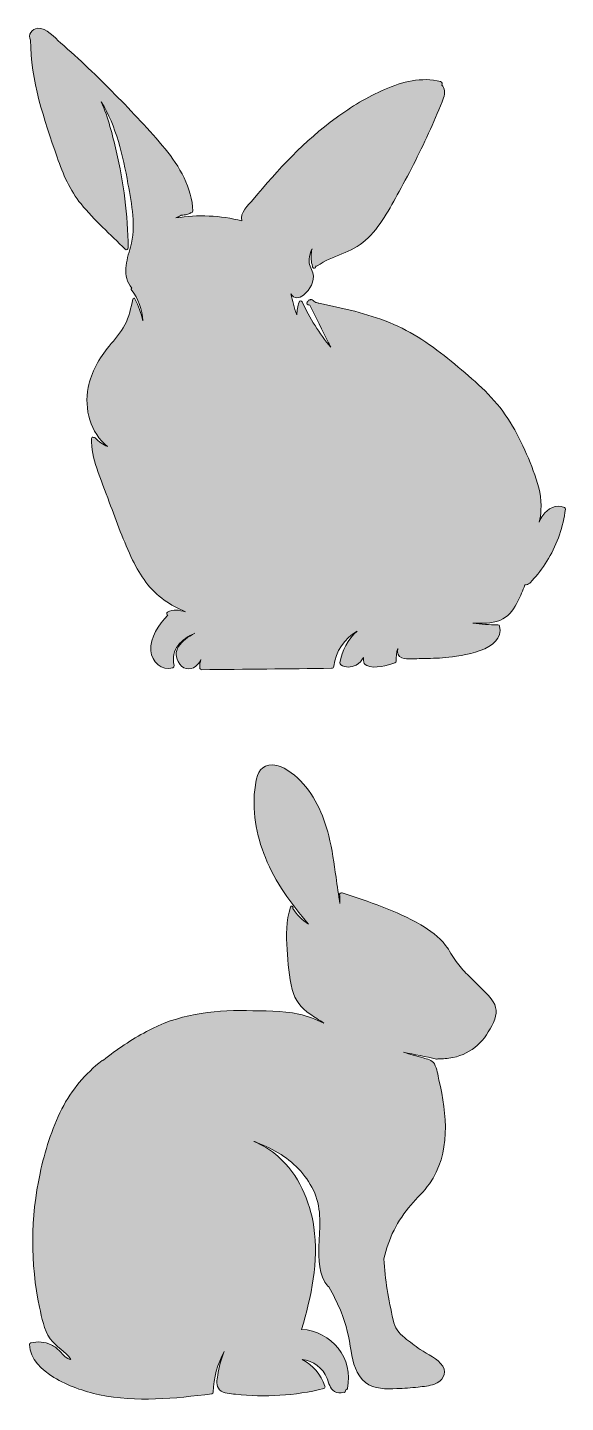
# Model space of a CAD drawing. Header units: inches. Extents: x -2 to 737, y -1000 to -384.
# Drawn here: x -0.3 to 76, y -999.5 to -804.6 of the extents above; entities that cross this region are included whole.
import ezdxf

# ---------------------------------------------------------------- set-up
doc = ezdxf.new("R2010")
doc.units = ezdxf.units.IN
doc.header["$MEASUREMENT"] = 0
doc.layers.add('Layer 1', color=7, linetype='Continuous')

# ---------------------------------------------------------------- blocks, each defined once
blk = doc.blocks.new('block 16')
at = {"layer": 'Layer 1', "true_color": 0x010101}
h = blk.add_hatch(color=178, dxfattribs=at)
h.dxf.hatch_style = 2
edge = h.paths.add_edge_path()
edge.add_spline(control_points=[(65.41, -942.25), (64.4, -941.01), (63.17, -939.97), (62.05, -938.82), (61.47, -938.23), (60.93, -937.62), (60.46, -936.95), (59.93, -936.21), (59.51, -935.4), (58.96, -934.68), (58.03, -933.44), (56.74, -932.55), (55.43, -931.77), (51.96, -929.73), (48.1, -928.47), (44.28, -927.24), (44.22, -927.22), (44.17, -927.24), (44.13, -927.28), (44.05, -927.26), (43.94, -927.3), (43.94, -927.42), (43.96, -927.86), (43.97, -928.31), (43.98, -928.76), (43.79, -927.52), (43.61, -926.28), (43.43, -925.03), (43.14, -923.07), (42.89, -921.08), (42.4, -919.15), (41.65, -916.1), (40.31, -913.07), (37.95, -910.93), (36.91, -909.99), (35.41, -908.86), (33.92, -909.12), (32.52, -909.36), (32.19, -910.78), (32, -911.98), (31.47, -915.45), (32.1, -919.01), (33.42, -922.24), (34.84, -925.73), (37.08, -928.79), (39.52, -931.65), (38.62, -931.09), (37.9, -930.36), (37.32, -929.43), (37.33, -929.39), (37.33, -929.36), (37.34, -929.32), (37.38, -929.12), (37.05, -929.04), (36.98, -929.24), (36.35, -931.16), (36.37, -933.29), (36.5, -935.28), (36.63, -937.15), (36.77, -939.13), (37.24, -940.94), (37.63, -942.45), (38.48, -943.55), (39.77, -944.43), (40.4, -944.86), (41.05, -945.27), (41.71, -945.68), (40.55, -945.2), (39.41, -944.65), (38.16, -944.41), (35.76, -943.95), (33.18, -943.96), (30.74, -943.92), (25.78, -943.82), (20.98, -944.49), (16.58, -946.88), (14.44, -948.04), (12.36, -949.42), (10.46, -950.96), (10.4, -950.94), (10.33, -950.95), (10.27, -951), (7.92, -952.88), (5.94, -955.16), (4.58, -957.86), (3.13, -960.72), (2.17, -963.87), (1.49, -967), (0.14, -973.22), (0.09, -979.75), (1.42, -985.98), (1.74, -987.46), (2.03, -989.16), (2.92, -990.43), (3.73, -991.59), (5.12, -992.2), (5.87, -993.39), (5.22, -993.33), (4.74, -992.64), (4.31, -992.21), (3.95, -991.83), (3.54, -991.51), (3.06, -991.28), (2.16, -990.86), (1.14, -990.76), (0.18, -991.03), (0.09, -991.05), (0, -991.13), (0, -991.23), (0.08, -993.36), (1.74, -994.89), (3.45, -995.92), (5.44, -997.11), (7.64, -997.89), (9.91, -998.37), (15.14, -999.47), (20.57, -998.91), (25.82, -998.24), (25.94, -998.22), (26.02, -998.14), (26.02, -998.02), (26.07, -995.95), (26.63, -994), (27.59, -992.23), (27.15, -993.31), (26.84, -994.44), (26.66, -995.6), (26.56, -996.28), (26.41, -997.12), (26.94, -997.66), (27.49, -998.22), (28.47, -998.22), (29.19, -998.3), (33.35, -998.77), (37.62, -998.5), (41.69, -997.5), (41.85, -997.46), (41.92, -997.3), (41.86, -997.15), (41.3, -995.51), (40.14, -994.18), (38.65, -993.36), (40.2, -993.54), (41.59, -994.54), (42.16, -996.05), (42.41, -996.71), (42.56, -997.49), (43.2, -997.89), (43.6, -998.14), (44.06, -998.19), (44.45, -997.99), (44.51, -998.08), (44.69, -998.08), (44.73, -997.94), (44.75, -997.85), (44.78, -997.75), (44.8, -997.66), (44.91, -997.66), (45.01, -997.61), (45.04, -997.48), (46.02, -993.24), (42.76, -989.32), (38.55, -989.11), (39.93, -984.44), (41, -979.51), (40.29, -974.62), (39.76, -970.88), (38.1, -967.16), (35.25, -964.61), (34.2, -963.68), (33.03, -963.01), (31.78, -962.46), (31.93, -962.51), (32.07, -962.56), (32.21, -962.61), (33.4, -963.08), (34.56, -963.64), (35.64, -964.33), (37.69, -965.65), (39.45, -967.52), (40.41, -969.79), (41.42, -972.18), (41.12, -974.65), (41.01, -977.17), (40.93, -979.06), (40.96, -981.49), (42.29, -983), (42.33, -983.04), (42.38, -983.06), (42.43, -983.06), (43.05, -984.22), (43.64, -985.4), (44.15, -986.62), (44.9, -988.44), (45.27, -990.27), (45.57, -992.2), (45.83, -993.81), (46.27, -995.56), (47.61, -996.63), (48.85, -997.62), (50.55, -997.56), (52.05, -997.5), (53.06, -997.47), (54.06, -997.39), (55.06, -997.29), (55.84, -997.2), (56.66, -997.14), (57.4, -996.86), (58.48, -996.46), (59.22, -995.41), (58.55, -994.32), (57.87, -993.22), (56.38, -992.66), (55.36, -991.95), (54.61, -991.42), (53.89, -990.87), (53.17, -990.31), (52.27, -989.59), (51.78, -988.89), (51.53, -987.76), (50.89, -984.91), (50.36, -982.02), (50.23, -979.11), (50.54, -977.72), (50.98, -976.36), (51.65, -975.03), (52.3, -973.75), (53.1, -972.56), (54.04, -971.48), (54.91, -970.48), (55.88, -969.56), (56.66, -968.47), (59.7, -964.21), (59.17, -958.59), (58.02, -953.78), (57.84, -953.05), (57.76, -952.13), (57.37, -951.48), (57.04, -950.92), (56.36, -950.8), (55.78, -950.63), (54.85, -950.36), (53.92, -950.09), (52.98, -949.83), (54.56, -950.13), (56.13, -950.42), (57.69, -950.81), (57.76, -950.82), (57.82, -950.8), (57.85, -950.76), (58.55, -950.78), (59.26, -950.73), (59.97, -950.58), (62.77, -950.01), (64.58, -948.14), (65.74, -945.6), (66.31, -944.34), (66.3, -943.35), (65.41, -942.25)], knot_values=[0, 0, 0, 0, 1, 1, 1, 2, 2, 2, 3, 3, 3, 4, 4, 4, 5, 5, 5, 6, 6, 6, 7, 7, 7, 8, 8, 8, 9, 9, 9, 10, 10, 10, 11, 11, 11, 12, 12, 12, 13, 13, 13, 14, 14, 14, 15, 15, 15, 16, 16, 16, 17, 17, 17, 18, 18, 18, 19, 19, 19, 20, 20, 20, 21, 21, 21, 22, 22, 22, 23, 23, 23, 24, 24, 24, 25, 25, 25, 26, 26, 26, 27, 27, 27, 28, 28, 28, 29, 29, 29, 30, 30, 30, 31, 31, 31, 32, 32, 32, 33, 33, 33, 34, 34, 34, 35, 35, 35, 36, 36, 36, 37, 37, 37, 38, 38, 38, 39, 39, 39, 40, 40, 40, 41, 41, 41, 42, 42, 42, 43, 43, 43, 44, 44, 44, 45, 45, 45, 46, 46, 46, 47, 47, 47, 48, 48, 48, 49, 49, 49, 50, 50, 50, 51, 51, 51, 52, 52, 52, 53, 53, 53, 54, 54, 54, 55, 55, 55, 56, 56, 56, 57, 57, 57, 58, 58, 58, 59, 59, 59, 60, 60, 60, 61, 61, 61, 62, 62, 62, 63, 63, 63, 64, 64, 64, 65, 65, 65, 66, 66, 66, 67, 67, 67, 68, 68, 68, 69, 69, 69, 70, 70, 70, 71, 71, 71, 72, 72, 72, 73, 73, 73, 74, 74, 74, 75, 75, 75, 76, 76, 76, 77, 77, 77, 78, 78, 78, 79, 79, 79, 80, 80, 80, 81, 81, 81, 82, 82, 82, 83, 83, 83, 84, 84, 84, 85, 85, 85, 86, 86, 86, 86], degree=3, periodic=1)
at = {"layer": 'Layer 1', "lineweight": 0}
blk.add_open_spline([(65.41, -942.25), (64.4, -941.01), (63.17, -939.97), (62.05, -938.82), (61.47, -938.23), (60.93, -937.62), (60.46, -936.95), (59.93, -936.21), (59.51, -935.4), (58.96, -934.68), (58.03, -933.44), (56.74, -932.55), (55.43, -931.77), (51.96, -929.73), (48.1, -928.47), (44.28, -927.24), (44.22, -927.22), (44.17, -927.24), (44.13, -927.28), (44.05, -927.26), (43.94, -927.3), (43.94, -927.42), (43.96, -927.86), (43.97, -928.31), (43.98, -928.76), (43.79, -927.52), (43.61, -926.28), (43.43, -925.03), (43.14, -923.07), (42.89, -921.08), (42.4, -919.15), (41.65, -916.1), (40.31, -913.07), (37.95, -910.93), (36.91, -909.99), (35.41, -908.86), (33.92, -909.12), (32.52, -909.36), (32.19, -910.78), (32, -911.98), (31.47, -915.45), (32.1, -919.01), (33.42, -922.24), (34.84, -925.73), (37.08, -928.79), (39.52, -931.65), (38.62, -931.09), (37.9, -930.36), (37.32, -929.43), (37.33, -929.39), (37.33, -929.36), (37.34, -929.32), (37.38, -929.12), (37.05, -929.04), (36.98, -929.24), (36.35, -931.16), (36.37, -933.29), (36.5, -935.28), (36.63, -937.15), (36.77, -939.13), (37.24, -940.94), (37.63, -942.45), (38.48, -943.55), (39.77, -944.43), (40.4, -944.86), (41.05, -945.27), (41.71, -945.68), (40.55, -945.2), (39.41, -944.65), (38.16, -944.41), (35.76, -943.95), (33.18, -943.96), (30.74, -943.92), (25.78, -943.82), (20.98, -944.49), (16.58, -946.88), (14.44, -948.04), (12.36, -949.42), (10.46, -950.96), (10.4, -950.94), (10.33, -950.95), (10.27, -951), (7.92, -952.88), (5.94, -955.16), (4.58, -957.86), (3.13, -960.72), (2.17, -963.87), (1.49, -967), (0.14, -973.22), (0.09, -979.75), (1.42, -985.98), (1.74, -987.46), (2.03, -989.16), (2.92, -990.43), (3.73, -991.59), (5.12, -992.2), (5.87, -993.39), (5.22, -993.33), (4.74, -992.64), (4.31, -992.21), (3.95, -991.83), (3.54, -991.51), (3.06, -991.28), (2.16, -990.86), (1.14, -990.76), (0.18, -991.03), (0.09, -991.05), (0, -991.13), (0, -991.23), (0.08, -993.36), (1.74, -994.89), (3.45, -995.92), (5.44, -997.11), (7.64, -997.89), (9.91, -998.37), (15.14, -999.47), (20.57, -998.91), (25.82, -998.24), (25.94, -998.22), (26.02, -998.14), (26.02, -998.02), (26.07, -995.95), (26.63, -994), (27.59, -992.23), (27.15, -993.31), (26.84, -994.44), (26.66, -995.6), (26.56, -996.28), (26.41, -997.12), (26.94, -997.66), (27.49, -998.22), (28.47, -998.22), (29.19, -998.3), (33.35, -998.77), (37.62, -998.5), (41.69, -997.5), (41.85, -997.46), (41.92, -997.3), (41.86, -997.15), (41.3, -995.51), (40.14, -994.18), (38.65, -993.36), (40.2, -993.54), (41.59, -994.54), (42.16, -996.05), (42.41, -996.71), (42.56, -997.49), (43.2, -997.89), (43.6, -998.14), (44.06, -998.19), (44.45, -997.99), (44.51, -998.08), (44.69, -998.08), (44.73, -997.94), (44.75, -997.85), (44.78, -997.75), (44.8, -997.66), (44.91, -997.66), (45.01, -997.61), (45.04, -997.48), (46.02, -993.24), (42.76, -989.32), (38.55, -989.11), (39.93, -984.44), (41, -979.51), (40.29, -974.62), (39.76, -970.88), (38.1, -967.16), (35.25, -964.61), (34.2, -963.68), (33.03, -963.01), (31.78, -962.46), (31.93, -962.51), (32.07, -962.56), (32.21, -962.61), (33.4, -963.08), (34.56, -963.64), (35.64, -964.33), (37.69, -965.65), (39.45, -967.52), (40.41, -969.79), (41.42, -972.18), (41.12, -974.65), (41.01, -977.17), (40.93, -979.06), (40.96, -981.49), (42.29, -983), (42.33, -983.04), (42.38, -983.06), (42.43, -983.06), (43.05, -984.22), (43.64, -985.4), (44.15, -986.62), (44.9, -988.44), (45.27, -990.27), (45.57, -992.2), (45.83, -993.81), (46.27, -995.56), (47.61, -996.63), (48.85, -997.62), (50.55, -997.56), (52.05, -997.5), (53.06, -997.47), (54.06, -997.39), (55.06, -997.29), (55.84, -997.2), (56.66, -997.14), (57.4, -996.86), (58.48, -996.46), (59.22, -995.41), (58.55, -994.32), (57.87, -993.22), (56.38, -992.66), (55.36, -991.95), (54.61, -991.42), (53.89, -990.87), (53.17, -990.31), (52.27, -989.59), (51.78, -988.89), (51.53, -987.76), (50.89, -984.91), (50.36, -982.02), (50.23, -979.11), (50.54, -977.72), (50.98, -976.36), (51.65, -975.03), (52.3, -973.75), (53.1, -972.56), (54.04, -971.48), (54.91, -970.48), (55.88, -969.56), (56.66, -968.47), (59.7, -964.21), (59.17, -958.59), (58.02, -953.78), (57.84, -953.05), (57.76, -952.13), (57.37, -951.48), (57.04, -950.92), (56.36, -950.8), (55.78, -950.63), (54.85, -950.36), (53.92, -950.09), (52.98, -949.83), (54.56, -950.13), (56.13, -950.42), (57.69, -950.81), (57.76, -950.82), (57.82, -950.8), (57.85, -950.76), (58.55, -950.78), (59.26, -950.73), (59.97, -950.58), (62.77, -950.01), (64.58, -948.14), (65.74, -945.6), (66.31, -944.34), (66.3, -943.35), (65.41, -942.25)], degree=3, knots=[0, 0, 0, 0, 1, 1, 1, 2, 2, 2, 3, 3, 3, 4, 4, 4, 5, 5, 5, 6, 6, 6, 7, 7, 7, 8, 8, 8, 9, 9, 9, 10, 10, 10, 11, 11, 11, 12, 12, 12, 13, 13, 13, 14, 14, 14, 15, 15, 15, 16, 16, 16, 17, 17, 17, 18, 18, 18, 19, 19, 19, 20, 20, 20, 21, 21, 21, 22, 22, 22, 23, 23, 23, 24, 24, 24, 25, 25, 25, 26, 26, 26, 27, 27, 27, 28, 28, 28, 29, 29, 29, 30, 30, 30, 31, 31, 31, 32, 32, 32, 33, 33, 33, 34, 34, 34, 35, 35, 35, 36, 36, 36, 37, 37, 37, 38, 38, 38, 39, 39, 39, 40, 40, 40, 41, 41, 41, 42, 42, 42, 43, 43, 43, 44, 44, 44, 45, 45, 45, 46, 46, 46, 47, 47, 47, 48, 48, 48, 49, 49, 49, 50, 50, 50, 51, 51, 51, 52, 52, 52, 53, 53, 53, 54, 54, 54, 55, 55, 55, 56, 56, 56, 57, 57, 57, 58, 58, 58, 59, 59, 59, 60, 60, 60, 61, 61, 61, 62, 62, 62, 63, 63, 63, 64, 64, 64, 65, 65, 65, 66, 66, 66, 67, 67, 67, 68, 68, 68, 69, 69, 69, 70, 70, 70, 71, 71, 71, 72, 72, 72, 73, 73, 73, 74, 74, 74, 75, 75, 75, 76, 76, 76, 77, 77, 77, 78, 78, 78, 79, 79, 79, 80, 80, 80, 81, 81, 81, 82, 82, 82, 83, 83, 83, 84, 84, 84, 85, 85, 85, 86, 86, 86, 86], dxfattribs=at)
blk = doc.blocks.new('block 22')
at = {"layer": 'Layer 1', "true_color": 0x010101}
h = blk.add_hatch(color=178, dxfattribs=at)
h.dxf.hatch_style = 2
edge = h.paths.add_edge_path()
edge.add_spline(control_points=[(75.79, -872.61), (74.63, -872.03), (73.44, -872.78), (72.75, -873.73), (72.53, -874.02), (72.37, -874.34), (72.23, -874.67), (72.36, -874.11), (72.45, -873.55), (72.48, -872.97), (72.58, -871.27), (72.18, -869.58), (71.6, -867.98), (70.47, -864.86), (69.03, -861.64), (67.06, -858.96), (65.04, -856.22), (62.37, -854.04), (59.76, -851.89), (57.08, -849.68), (54.26, -847.72), (51.02, -846.4), (47.8, -845.09), (44.4, -844.36), (41.01, -843.67), (40.86, -843.62), (40.72, -843.58), (40.57, -843.54), (40.39, -843.42), (40.22, -843.3), (40.05, -843.16), (39.94, -843.07), (39.81, -843.11), (39.74, -843.2), (39.6, -843.16), (39.43, -843.25), (39.45, -843.4), (39.24, -843.48), (39.21, -843.83), (39.49, -843.88), (39.56, -843.89), (39.63, -843.91), (39.7, -843.92), (40.62, -845.7), (41.5, -847.49), (42.39, -849.27), (42.49, -849.48), (42.6, -849.69), (42.7, -849.9), (41.08, -847.94), (39.69, -845.78), (38.64, -843.47), (38.54, -843.26), (38.26, -843.28), (38.19, -843.51), (38.01, -844.1), (37.91, -844.69), (37.87, -845.29), (37.51, -844.31), (37.23, -843.31), (37.04, -842.31), (37.04, -842.31), (37.04, -842.32), (37.04, -842.32), (37.43, -843.13), (38.24, -842.97), (38.84, -842.49), (39.72, -841.78), (40.49, -840.51), (40.14, -839.37), (39.92, -838.66), (39.56, -838.21), (39.61, -837.39), (39.64, -836.88), (39.8, -836.39), (40.04, -835.93), (39.99, -836.11), (39.96, -836.29), (39.94, -836.47), (39.84, -837.11), (39.9, -837.77), (40.1, -838.43), (40.11, -838.47), (40.11, -838.51), (40.12, -838.54), (40.13, -838.54), (40.13, -838.54), (40.13, -838.54), (40.13, -838.56), (40.14, -838.58), (40.14, -838.6), (40.22, -838.83), (40.63, -838.7), (40.56, -838.46), (40.55, -838.44), (40.55, -838.42), (40.54, -838.4), (40.61, -838.43), (40.7, -838.43), (40.77, -838.37), (42.92, -836.84), (45.64, -836.55), (47.63, -834.74), (49.69, -832.86), (51.04, -830.25), (52.37, -827.84), (53.96, -824.95), (55.45, -822), (56.8, -818.99), (57.45, -817.53), (58.15, -816.05), (58.67, -814.53), (58.89, -813.89), (58.87, -813.11), (58.41, -812.73), (58.52, -812.58), (58.49, -812.31), (58.25, -812.24), (55.55, -811.54), (52.81, -812.26), (50.32, -813.35), (47.89, -814.42), (45.59, -815.81), (43.45, -817.37), (38.99, -820.64), (35.21, -824.72), (31.67, -828.95), (31.02, -829.74), (29.73, -830.84), (30.09, -831.99), (27.04, -831.2), (23.87, -831.07), (20.74, -831.57), (20.97, -831.45), (21.21, -831.33), (21.44, -831.21), (21.48, -831.2), (21.52, -831.19), (21.56, -831.18), (21.8, -831.14), (22.04, -831.13), (22.28, -831.09), (22.49, -831.04), (22.69, -830.98), (22.81, -830.84), (22.96, -830.86), (23.13, -830.75), (23.13, -830.58), (23.06, -827.32), (21.22, -824.23), (19.21, -821.78), (16.99, -819.09), (14.55, -816.55), (12.11, -814.05), (9.63, -811.52), (7.06, -809.08), (4.4, -806.74), (3.59, -806.03), (2.38, -804.57), (1.16, -804.69), (0.34, -804.77), (-0.29, -805.6), (0.14, -806.35), (0.14, -812.05), (2.07, -817.65), (3.92, -822.97), (4.74, -825.33), (5.7, -827.64), (7.3, -829.59), (9.18, -831.88), (11.45, -833.91), (13.56, -836), (13.72, -836.16), (13.98, -836), (13.98, -835.79), (13.91, -831.17), (13.36, -826.56), (12.28, -822.07), (11.74, -819.83), (11.17, -817.33), (10.17, -815.12), (12.29, -818.57), (13.24, -822.72), (13.95, -826.72), (14.47, -829.7), (15.13, -832.71), (14.3, -835.69), (13.76, -837.62), (13.07, -839.82), (14.49, -841.53), (14.42, -841.54), (14.35, -841.63), (14.42, -841.71), (15.43, -843.01), (16, -844.55), (16.07, -846.16), (15.81, -845.08), (15.43, -844.04), (14.94, -843.02), (14.87, -842.88), (14.67, -842.9), (14.63, -843.06), (14.38, -844.31), (14.1, -845.58), (13.51, -846.73), (12.94, -847.86), (12.07, -848.77), (11.27, -849.73), (9.86, -851.44), (8.76, -853.41), (8.32, -855.6), (7.71, -858.67), (8.64, -862), (11.03, -863.96), (10.4, -863.67), (9.82, -863.26), (9.3, -862.75), (9.24, -862.68), (9.15, -862.67), (9.08, -862.69), (8.97, -862.62), (8.8, -862.65), (8.79, -862.81), (8.72, -864.28), (9.06, -865.66), (9.53, -867.04), (10.09, -868.66), (10.7, -870.26), (11.3, -871.86), (12.33, -874.62), (13.34, -877.41), (14.61, -880.06), (15.68, -882.27), (17.07, -884.32), (19.1, -885.76), (20.03, -886.42), (21.05, -886.94), (22.1, -887.38), (21.25, -887.19), (20.33, -886.93), (19.56, -887.44), (19.39, -887.55), (19.44, -887.81), (19.59, -887.89), (18.29, -889.23), (17.07, -891.05), (17.2, -892.91), (17.31, -894.48), (18.73, -895.83), (20.33, -895.32), (20.44, -895.29), (20.52, -895.13), (20.5, -895.02), (19.96, -892.67), (21.51, -891.27), (23.43, -890.43), (21.52, -891.47), (19.92, -892.91), (21.28, -894.8), (21.96, -895.73), (23.15, -895.7), (23.86, -894.83), (24.02, -894.63), (24.15, -894.4), (24.27, -894.17), (24.17, -894.54), (24.12, -894.93), (24.11, -895.32), (24.1, -895.49), (24.27, -895.6), (24.42, -895.6), (30.55, -895.54), (36.68, -895.48), (42.81, -895.4), (42.97, -895.4), (43.09, -895.28), (43.11, -895.12), (43.38, -893.02), (44.64, -891.18), (46.41, -890.12), (45.14, -891.3), (44.29, -892.87), (43.99, -894.65), (43.98, -894.74), (44.03, -894.85), (44.1, -894.89), (44.78, -895.33), (45.57, -895.34), (46.29, -894.94), (46.75, -894.69), (47.07, -894.31), (47.31, -893.88), (47.3, -894.01), (47.3, -894.13), (47.32, -894.26), (47.35, -894.63), (47.42, -894.85), (47.79, -895.02), (48.92, -895.52), (50.71, -894.98), (51.78, -894.63), (51.88, -894.6), (51.95, -894.51), (51.94, -894.41), (51.93, -893.78), (52, -893.18), (52.17, -892.61), (52.12, -893.22), (52.24, -893.76), (52.77, -893.93), (53.59, -894.19), (54.69, -894.02), (55.54, -894.02), (56.68, -894.01), (57.82, -893.99), (58.95, -893.88), (61.11, -893.69), (67.36, -892.92), (66.62, -889.43), (66.6, -889.3), (66.51, -889.23), (66.37, -889.23), (65.18, -889.24), (64, -889.15), (62.84, -888.99), (62.98, -888.99), (63.13, -889), (63.28, -889.01), (64.56, -889.04), (65.92, -889.02), (67.08, -888.4), (68.11, -887.85), (68.71, -886.89), (69.21, -885.87), (69.58, -885.13), (69.9, -884.36), (70.18, -883.59), (70.69, -883.67), (71.12, -883.08), (71.44, -882.72), (72.23, -881.83), (72.94, -880.87), (73.55, -879.84), (74.82, -877.69), (75.61, -875.33), (75.94, -872.86), (75.95, -872.75), (75.89, -872.66), (75.79, -872.61)], knot_values=[0, 0, 0, 0, 1, 1, 1, 2, 2, 2, 3, 3, 3, 4, 4, 4, 5, 5, 5, 6, 6, 6, 7, 7, 7, 8, 8, 8, 9, 9, 9, 10, 10, 10, 11, 11, 11, 12, 12, 12, 13, 13, 13, 14, 14, 14, 15, 15, 15, 16, 16, 16, 17, 17, 17, 18, 18, 18, 19, 19, 19, 20, 20, 20, 21, 21, 21, 22, 22, 22, 23, 23, 23, 24, 24, 24, 25, 25, 25, 26, 26, 26, 27, 27, 27, 28, 28, 28, 29, 29, 29, 30, 30, 30, 31, 31, 31, 32, 32, 32, 33, 33, 33, 34, 34, 34, 35, 35, 35, 36, 36, 36, 37, 37, 37, 38, 38, 38, 39, 39, 39, 40, 40, 40, 41, 41, 41, 42, 42, 42, 43, 43, 43, 44, 44, 44, 45, 45, 45, 46, 46, 46, 47, 47, 47, 48, 48, 48, 49, 49, 49, 50, 50, 50, 51, 51, 51, 52, 52, 52, 53, 53, 53, 54, 54, 54, 55, 55, 55, 56, 56, 56, 57, 57, 57, 58, 58, 58, 59, 59, 59, 60, 60, 60, 61, 61, 61, 62, 62, 62, 63, 63, 63, 64, 64, 64, 65, 65, 65, 66, 66, 66, 67, 67, 67, 68, 68, 68, 69, 69, 69, 70, 70, 70, 71, 71, 71, 72, 72, 72, 73, 73, 73, 74, 74, 74, 75, 75, 75, 76, 76, 76, 77, 77, 77, 78, 78, 78, 79, 79, 79, 80, 80, 80, 81, 81, 81, 82, 82, 82, 83, 83, 83, 84, 84, 84, 85, 85, 85, 86, 86, 86, 87, 87, 87, 88, 88, 88, 89, 89, 89, 90, 90, 90, 91, 91, 91, 92, 92, 92, 93, 93, 93, 94, 94, 94, 95, 95, 95, 96, 96, 96, 97, 97, 97, 98, 98, 98, 99, 99, 99, 100, 100, 100, 101, 101, 101, 102, 102, 102, 103, 103, 103, 104, 104, 104, 105, 105, 105, 106, 106, 106, 107, 107, 107, 108, 108, 108, 109, 109, 109, 110, 110, 110, 111, 111, 111, 112, 112, 112, 113, 113, 113, 114, 114, 114, 115, 115, 115, 116, 116, 116, 116], degree=3, periodic=1)
at = {"layer": 'Layer 1', "lineweight": 0}
blk.add_open_spline([(75.79, -872.61), (74.63, -872.03), (73.44, -872.78), (72.75, -873.73), (72.53, -874.02), (72.37, -874.34), (72.23, -874.67), (72.36, -874.11), (72.45, -873.55), (72.48, -872.97), (72.58, -871.27), (72.18, -869.58), (71.6, -867.98), (70.47, -864.86), (69.03, -861.64), (67.06, -858.96), (65.04, -856.22), (62.37, -854.04), (59.76, -851.89), (57.08, -849.68), (54.26, -847.72), (51.02, -846.4), (47.8, -845.09), (44.4, -844.36), (41.01, -843.67), (40.86, -843.62), (40.72, -843.58), (40.57, -843.54), (40.39, -843.42), (40.22, -843.3), (40.05, -843.16), (39.94, -843.07), (39.81, -843.11), (39.74, -843.2), (39.6, -843.16), (39.43, -843.25), (39.45, -843.4), (39.24, -843.48), (39.21, -843.83), (39.49, -843.88), (39.56, -843.89), (39.63, -843.91), (39.7, -843.92), (40.62, -845.7), (41.5, -847.49), (42.39, -849.27), (42.49, -849.48), (42.6, -849.69), (42.7, -849.9), (41.08, -847.94), (39.69, -845.78), (38.64, -843.47), (38.54, -843.26), (38.26, -843.28), (38.19, -843.51), (38.01, -844.1), (37.91, -844.69), (37.87, -845.29), (37.51, -844.31), (37.23, -843.31), (37.04, -842.31), (37.04, -842.31), (37.04, -842.32), (37.04, -842.32), (37.43, -843.13), (38.24, -842.97), (38.84, -842.49), (39.72, -841.78), (40.49, -840.51), (40.14, -839.37), (39.92, -838.66), (39.56, -838.21), (39.61, -837.39), (39.64, -836.88), (39.8, -836.39), (40.04, -835.93), (39.99, -836.11), (39.96, -836.29), (39.94, -836.47), (39.84, -837.11), (39.9, -837.77), (40.1, -838.43), (40.11, -838.47), (40.11, -838.51), (40.12, -838.54), (40.13, -838.54), (40.13, -838.54), (40.13, -838.54), (40.13, -838.56), (40.14, -838.58), (40.14, -838.6), (40.22, -838.83), (40.63, -838.7), (40.56, -838.46), (40.55, -838.44), (40.55, -838.42), (40.54, -838.4), (40.61, -838.43), (40.7, -838.43), (40.77, -838.37), (42.92, -836.84), (45.64, -836.55), (47.63, -834.74), (49.69, -832.86), (51.04, -830.25), (52.37, -827.84), (53.96, -824.95), (55.45, -822), (56.8, -818.99), (57.45, -817.53), (58.15, -816.05), (58.67, -814.53), (58.89, -813.89), (58.87, -813.11), (58.41, -812.73), (58.52, -812.58), (58.49, -812.31), (58.25, -812.24), (55.55, -811.54), (52.81, -812.26), (50.32, -813.35), (47.89, -814.42), (45.59, -815.81), (43.45, -817.37), (38.99, -820.64), (35.21, -824.72), (31.67, -828.95), (31.02, -829.74), (29.73, -830.84), (30.09, -831.99), (27.04, -831.2), (23.87, -831.07), (20.74, -831.57), (20.97, -831.45), (21.21, -831.33), (21.44, -831.21), (21.48, -831.2), (21.52, -831.19), (21.56, -831.18), (21.8, -831.14), (22.04, -831.13), (22.28, -831.09), (22.49, -831.04), (22.69, -830.98), (22.81, -830.84), (22.96, -830.86), (23.13, -830.75), (23.13, -830.58), (23.06, -827.32), (21.22, -824.23), (19.21, -821.78), (16.99, -819.09), (14.55, -816.55), (12.11, -814.05), (9.63, -811.52), (7.06, -809.08), (4.4, -806.74), (3.59, -806.03), (2.38, -804.57), (1.16, -804.69), (0.34, -804.77), (-0.29, -805.6), (0.14, -806.35), (0.14, -812.05), (2.07, -817.65), (3.92, -822.97), (4.74, -825.33), (5.7, -827.64), (7.3, -829.59), (9.18, -831.88), (11.45, -833.91), (13.56, -836), (13.72, -836.16), (13.98, -836), (13.98, -835.79), (13.91, -831.17), (13.36, -826.56), (12.28, -822.07), (11.74, -819.83), (11.17, -817.33), (10.17, -815.12), (12.29, -818.57), (13.24, -822.72), (13.95, -826.72), (14.47, -829.7), (15.13, -832.71), (14.3, -835.69), (13.76, -837.62), (13.07, -839.82), (14.49, -841.53), (14.42, -841.54), (14.35, -841.63), (14.42, -841.71), (15.43, -843.01), (16, -844.55), (16.07, -846.16), (15.81, -845.08), (15.43, -844.04), (14.94, -843.02), (14.87, -842.88), (14.67, -842.9), (14.63, -843.06), (14.38, -844.31), (14.1, -845.58), (13.51, -846.73), (12.94, -847.86), (12.07, -848.77), (11.27, -849.73), (9.86, -851.44), (8.76, -853.41), (8.32, -855.6), (7.71, -858.67), (8.64, -862), (11.03, -863.96), (10.4, -863.67), (9.82, -863.26), (9.3, -862.75), (9.24, -862.68), (9.15, -862.67), (9.08, -862.69), (8.97, -862.62), (8.8, -862.65), (8.79, -862.81), (8.72, -864.28), (9.06, -865.66), (9.53, -867.04), (10.09, -868.66), (10.7, -870.26), (11.3, -871.86), (12.33, -874.62), (13.34, -877.41), (14.61, -880.06), (15.68, -882.27), (17.07, -884.32), (19.1, -885.76), (20.03, -886.42), (21.05, -886.94), (22.1, -887.38), (21.25, -887.19), (20.33, -886.93), (19.56, -887.44), (19.39, -887.55), (19.44, -887.81), (19.59, -887.89), (18.29, -889.23), (17.07, -891.05), (17.2, -892.91), (17.31, -894.48), (18.73, -895.83), (20.33, -895.32), (20.44, -895.29), (20.52, -895.13), (20.5, -895.02), (19.96, -892.67), (21.51, -891.27), (23.43, -890.43), (21.52, -891.47), (19.92, -892.91), (21.28, -894.8), (21.96, -895.73), (23.15, -895.7), (23.86, -894.83), (24.02, -894.63), (24.15, -894.4), (24.27, -894.17), (24.17, -894.54), (24.12, -894.93), (24.11, -895.32), (24.1, -895.49), (24.27, -895.6), (24.42, -895.6), (30.55, -895.54), (36.68, -895.48), (42.81, -895.4), (42.97, -895.4), (43.09, -895.28), (43.11, -895.12), (43.38, -893.02), (44.64, -891.18), (46.41, -890.12), (45.14, -891.3), (44.29, -892.87), (43.99, -894.65), (43.98, -894.74), (44.03, -894.85), (44.1, -894.89), (44.78, -895.33), (45.57, -895.34), (46.29, -894.94), (46.75, -894.69), (47.07, -894.31), (47.31, -893.88), (47.3, -894.01), (47.3, -894.13), (47.32, -894.26), (47.35, -894.63), (47.42, -894.85), (47.79, -895.02), (48.92, -895.52), (50.71, -894.98), (51.78, -894.63), (51.88, -894.6), (51.95, -894.51), (51.94, -894.41), (51.93, -893.78), (52, -893.18), (52.17, -892.61), (52.12, -893.22), (52.24, -893.76), (52.77, -893.93), (53.59, -894.19), (54.69, -894.02), (55.54, -894.02), (56.68, -894.01), (57.82, -893.99), (58.95, -893.88), (61.11, -893.69), (67.36, -892.92), (66.62, -889.43), (66.6, -889.3), (66.51, -889.23), (66.37, -889.23), (65.18, -889.24), (64, -889.15), (62.84, -888.99), (62.98, -888.99), (63.13, -889), (63.28, -889.01), (64.56, -889.04), (65.92, -889.02), (67.08, -888.4), (68.11, -887.85), (68.71, -886.89), (69.21, -885.87), (69.58, -885.13), (69.9, -884.36), (70.18, -883.59), (70.69, -883.67), (71.12, -883.08), (71.44, -882.72), (72.23, -881.83), (72.94, -880.87), (73.55, -879.84), (74.82, -877.69), (75.61, -875.33), (75.94, -872.86), (75.95, -872.75), (75.89, -872.66), (75.79, -872.61)], degree=3, knots=[0, 0, 0, 0, 1, 1, 1, 2, 2, 2, 3, 3, 3, 4, 4, 4, 5, 5, 5, 6, 6, 6, 7, 7, 7, 8, 8, 8, 9, 9, 9, 10, 10, 10, 11, 11, 11, 12, 12, 12, 13, 13, 13, 14, 14, 14, 15, 15, 15, 16, 16, 16, 17, 17, 17, 18, 18, 18, 19, 19, 19, 20, 20, 20, 21, 21, 21, 22, 22, 22, 23, 23, 23, 24, 24, 24, 25, 25, 25, 26, 26, 26, 27, 27, 27, 28, 28, 28, 29, 29, 29, 30, 30, 30, 31, 31, 31, 32, 32, 32, 33, 33, 33, 34, 34, 34, 35, 35, 35, 36, 36, 36, 37, 37, 37, 38, 38, 38, 39, 39, 39, 40, 40, 40, 41, 41, 41, 42, 42, 42, 43, 43, 43, 44, 44, 44, 45, 45, 45, 46, 46, 46, 47, 47, 47, 48, 48, 48, 49, 49, 49, 50, 50, 50, 51, 51, 51, 52, 52, 52, 53, 53, 53, 54, 54, 54, 55, 55, 55, 56, 56, 56, 57, 57, 57, 58, 58, 58, 59, 59, 59, 60, 60, 60, 61, 61, 61, 62, 62, 62, 63, 63, 63, 64, 64, 64, 65, 65, 65, 66, 66, 66, 67, 67, 67, 68, 68, 68, 69, 69, 69, 70, 70, 70, 71, 71, 71, 72, 72, 72, 73, 73, 73, 74, 74, 74, 75, 75, 75, 76, 76, 76, 77, 77, 77, 78, 78, 78, 79, 79, 79, 80, 80, 80, 81, 81, 81, 82, 82, 82, 83, 83, 83, 84, 84, 84, 85, 85, 85, 86, 86, 86, 87, 87, 87, 88, 88, 88, 89, 89, 89, 90, 90, 90, 91, 91, 91, 92, 92, 92, 93, 93, 93, 94, 94, 94, 95, 95, 95, 96, 96, 96, 97, 97, 97, 98, 98, 98, 99, 99, 99, 100, 100, 100, 101, 101, 101, 102, 102, 102, 103, 103, 103, 104, 104, 104, 105, 105, 105, 106, 106, 106, 107, 107, 107, 108, 108, 108, 109, 109, 109, 110, 110, 110, 111, 111, 111, 112, 112, 112, 113, 113, 113, 114, 114, 114, 115, 115, 115, 116, 116, 116, 116], dxfattribs=at)

msp = doc.modelspace()

# ---------------------------------------------------------------- block references
at = {"layer": 'Layer 1'}
for name in ['block 22', 'block 16']:
    msp.add_blockref(name, (0, 0), dxfattribs=at)

doc.saveas('drawing.dxf')
